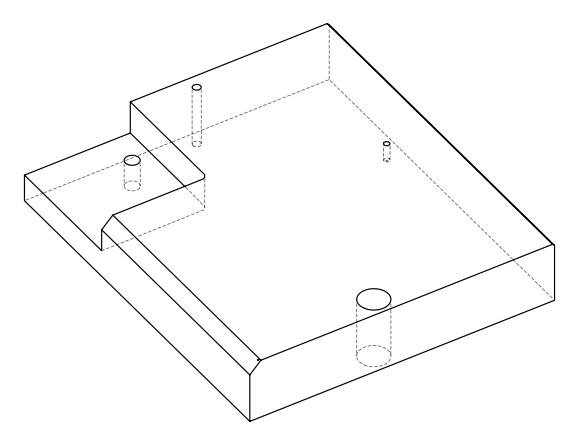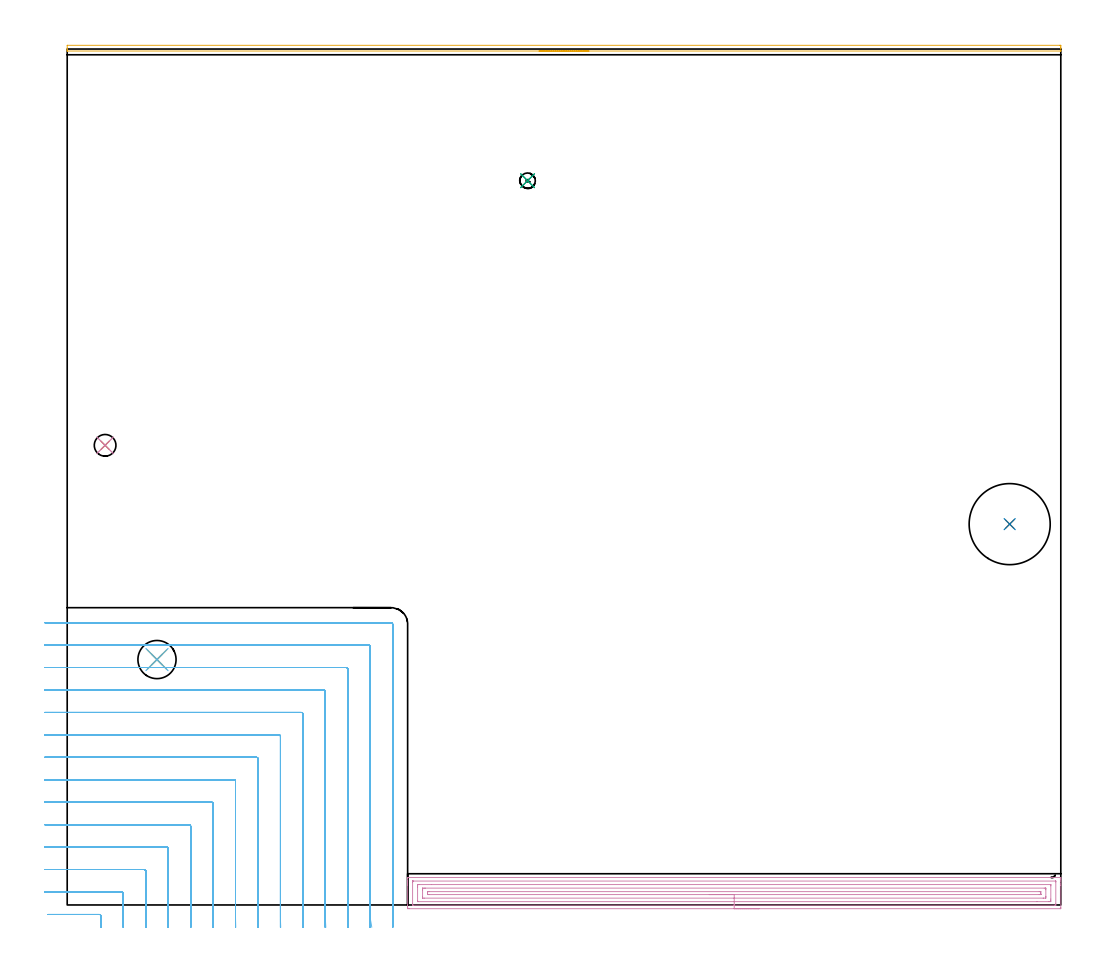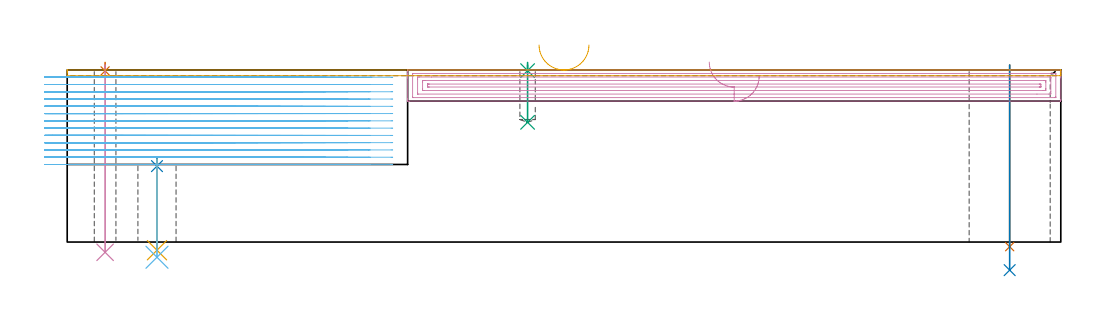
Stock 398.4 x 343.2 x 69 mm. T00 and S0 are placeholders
(PLAN: 12 operations, 8 tool changes, 73.2 min)
(1 SPOT_DRILL | STEP1HOLE | NXT0321_9005460120000 | 0.03 min | 1 mm3)
(2 SPOT_DRILL_1 | STEP1HOLE_1 | NXT0321_9005460120000 | 0.04 min | 4191 mm3)
(3 SPOT_DRILL_2 | STEP1POCKET | NXT0321_9005460120000 | 0.03 min | 0 mm3)
(4 DRILL_THROUGH_HOLE_INTO_CENTER | STEP1HOLE | UGT0301_203 | 0.3 min | 4076 mm3)
(5 DRILL_THROUGH_HOLE_INTO_CENTER_1 | STEP1HOLE_1 | NXT0301_069 | 0.15 min | 2370 mm3)
(6 DRILL_TO_ENLARGE_THROUGH_HOLE | STEP1HOLE_1 | UGT0301_283 | 0.17 min | 6098 mm3)
(7 INDEXABLE_INSERT_DRILL_THROUGH_HOLE_FROM_SOLID | STEP1HOLE_2 | NXT0302_013 | 0.29 min | 23869 mm3)
(8 DRILL_TO_ENLARGE_THROUGH_HOLE_1 | STEP1HOLE_2 | UGT0301_001 | 0.33 min | 33334 mm3)
(9 DRILL_BLIND_HOLE_INTO_CENTER | STEP1POCKET | NXT0301_033 | 0.09 min | 603 mm3)
(10 AREA_MILL | FG_CHAMFER_SURFACE | UGT0205_001 | 10.7 min | 20984 mm3)
(11 AREA_MILL_1 | FG_CHAMFER_SURFACE_1 | UGT0205_001 | 3.34 min | 1057 mm3)
(12 MILL_CORNER_NOTCH_RECTANGULAR | CORNER_NOTCH_RECTANGULAR | NXT0201_011 | Follow Part, ap 3, ae 75% | 57.74 min | 608836 mm3)
(TOOL NXT0321_9005460120000 | NC Spot Drill, 142deg, 12mm, Carbide, Uncoated | D12 PA142 FL30 Z2)
(TOOL UGT0301_203 | Twist Drill 8.7 mm | D8.7 PA118 FL80 Z2)
(TOOL NXT0301_069 | Carbide Drill 9.8mm [860.1-0980-029A1-MM 2214] | D9.8 PA140 FL47 Z2)
(TOOL UGT0301_283 | Twist Drill 15.3 mm | D15.3 PA118 FL120 Z2)
(TOOL NXT0302_013 | Index. Insert Drill 21mm [880-D2100L25-05] | D21 PA176 FL105 Z2)
(TOOL UGT0301_001 | Twist Drill 32.5 mm | D32.5 PA118 FL185 Z2)
(TOOL NXT0301_033 | Carbide Drill 6.2mm [860.1-0620-031A1-MM 2214] | D6.2 PA140 FL53 Z2)
(TOOL UGT0205_001 | Chamfer Mill 20 x 3 x 45 deg. | D20 FL50 Z2)
(TOOL NXT0201_011 | ENDMILL 12mm [2P460-1200-NA 1630] | D12 FL38 Z6)
(OP 1 SPOT_DRILL)
G17 G21 G94 G90
T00 M6
G54
G17 G0 G90 X15.2 Y184.3 S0 M3
G43 Z79. H0
G94 G81 G98 Z68.626 F250. R72.
G80
M5
M2
(OP 2 SPOT_DRILL_1)
G17 G21 G94 G90
T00 M6
G54
G17 G0 G90 X36. Y98.4 S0 M3
G43 Z79. H0
G94 G81 G98 Z30.441 F250. R34.1
G80
M5
M2
(OP 3 SPOT_DRILL_2)
G17 G21 G94 G90
T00 M6
G54
G17 G0 G90 X184.6 Y290.4 S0 M3
G43 Z79. H0
G94 G81 G98 Z68.733 F250. R72.
G80
M5
M2
(OP 4 DRILL_THROUGH_HOLE_INTO_CENTER)
G17 G21 G94 G90
T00 M6
G54
G17 G0 G90 X15.2 Y184.3 S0 M3
G43 Z79. H0
G94 G73 G98 Z-4.114 F250. Q8.124 R71.
G80
M5
M2
(OP 5 DRILL_THROUGH_HOLE_INTO_CENTER_1)
G17 G21 G94 G90
T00 M6
G54
G17 G0 G90 X36. Y98.4 S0 M3
G43 Z79. H1
G94 G73 G98 Z-3.283 F250. Q8.596 R33.1
G80
M5
M2
(OP 6 DRILL_TO_ENLARGE_THROUGH_HOLE)
G17 G21 G94 G90
T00 M6
G54
G17 G0 G90 X36. Y98.4 S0 M3
G43 Z79. H0
G94 G81 G98 Z-6.097 F250. R33.1
G80
M5
M2
(OP 7 INDEXABLE_INSERT_DRILL_THROUGH_HOLE_FROM_SOLID)
G17 G21 G94 G90
T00 M6
G54
G17 G0 G90 X377.9 Y152.7 S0 M3
G43 Z79. H1
G94 G81 G98 Z-1.867 F250. R71.
G80
M5
M2
(OP 8 DRILL_TO_ENLARGE_THROUGH_HOLE_1)
G17 G21 G94 G90
T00 M6
G54
G17 G0 G90 X377.9 Y152.7 S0 M3
G43 Z79. H0
G94 G81 G98 Z-11.264 F250. R71.
G80
M5
M2
(OP 9 DRILL_BLIND_HOLE_INTO_CENTER)
G17 G21 G94 G90
T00 M6
G54
G17 G0 G90 X184.6 Y290.4 S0 M3
G43 Z79. H1
G94 G81 G98 Z48. F250. R71.
G80
M5
M2
(OP 10 AREA_MILL)
G17 G21 G94 G90
T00 M6
G54
G17 G0 G90 X277.45 Y-1.5 S1061 M3
G43 Z79. H0
Z66.5
G94 G1 X277.412 Z65.628 F250.
X277.298 Z64.763
X277.109 Z63.912
X276.847 Z63.08
X276.513 Z62.274
X276.11 Z61.5
X275.642 Z60.764
X275.11 Z60.072
X274.521 Z59.429
X273.878 Z58.84
X273.186 Z58.308
X272.45 Z57.84
X271.676 Z57.437
X270.87 Z57.103
X270.038 Z56.841
X269.187 Z56.652
X268.322 Z56.538
X267.45 Z56.5
X137.11
X136.612 Y-1.495 Z56.503
X136.509 Y-1.492 Z56.506
X136.504 Y-1.001 Z56.996
X136.5 Y-0.397 Z57.6
Y7.847 Z65.841
Y8.408 Z66.405
Y8.732 Z66.728
Y9.293 Z67.289
Y9.616 Z67.611
Y10.636 Z68.635
X136.508 Y10.98 Z68.971
X136.51 Y10.997 Z68.988
X136.663 Y11. Z69.
X398.237
X398.39 Y10.997 Z68.988
X398.392 Y10.98 Z68.971
X398.4 Y10.635 Z68.635
Y10.263 Z68.263
Y9.616 Z67.611
Y8.408 Z66.405
Y7.847 Z65.841
Y-1.001 Z56.996
X398.397 Y-1.285 Z56.713
X398.39 Y-1.492 Z56.506
X398.181 Y-1.499 Z56.499
X267.45 Y-1.5 Z56.5
Y-0.086 Z57.914
X138.673 Y-0.085 Z57.915
X138.578 Y-0.084 Z57.916
X138.531 Y-0.081 Z57.919
X138.514 Y-0.079 Z57.921
X138.51 Y-0.069 Z57.931
X138.506 Y0.038 Z58.038
X138.501 Y0.274 Z58.274
Y9.123 Z67.123
X138.505 Y9.514 Z67.514
X138.509 Y9.566 Z67.566
X138.513 Y9.58 Z67.58
X138.52 Y9.581 Z67.581
X138.572 Y9.584 Z67.584
X138.68 Y9.585 Z67.585
X138.895 Y9.586 Z67.586
X396.227 Y9.585 Z67.585
X396.322 Y9.584 Z67.584
X396.369 Y9.581 Z67.581
X396.386 Y9.579 Z67.579
X396.39 Y9.569 Z67.569
X396.394 Y9.462 Z67.462
X396.399 Y9.226 Z67.226
Y0.377 Z58.377
X396.395 Y-0.015 Z57.985
X396.391 Y-0.066 Z57.934
X396.387 Y-0.08 Z57.92
X396.38 Y-0.081 Z57.919
X396.328 Y-0.084 Z57.916
X396.22 Y-0.085 Z57.915
X396.005 Y-0.086 Z57.914
X267.45
Y1.328 Z59.328
X140.681 Y1.329 Z59.329
X140.571 Y1.33 Z59.33
X140.533 Y1.333 Z59.333
X140.517 Y1.334 Z59.334
X140.51 Y1.356 Z59.356
X140.505 Y1.474 Z59.474
X140.502 Y1.653 Z59.653
X140.5 Y1.832 Z59.832
Y7.141 Z65.141
X140.505 Y7.847 Z65.847
X140.509 Y8.017 Z66.017
X140.526 Y8.165 Z66.165
X140.681 Y8.166 Z66.166
X141.247 Y8.17 Z66.17
X146.072 Y8.171 Z66.171
X394.219
X394.329 Y8.169 Z66.169
X394.367 Y8.167 Z66.167
X394.383 Y8.165 Z66.165
X394.39 Y8.144 Z66.144
X394.395 Y8.026 Z66.026
X394.398 Y7.847 Z65.847
X394.4 Y7.668 Z65.668
Y2.359 Z60.359
X394.395 Y1.653 Z59.653
X394.391 Y1.483 Z59.483
X394.374 Y1.335 Z59.335
X394.219 Y1.334 Z59.334
X393.653 Y1.329 Z59.329
X388.846 Y1.328 Z59.328
X267.45
Y2.743 Z60.743
X143.152
X142.606 Y2.745 Z60.745
X142.548 Y2.746 Z60.746
X142.514 Y2.749 Z60.749
X142.51 Y2.789 Z60.789
X142.505 Y2.988 Z60.988
X142.5 Y3.389 Z61.389
Y6.043 Z64.043
Y6.077 Z64.077
X142.506 Y6.503 Z64.503
X142.51 Y6.715 Z64.715
X142.522 Y6.751 Z64.751
X142.575 Y6.753 Z64.753
X142.674 Y6.756 Z64.756
X143.359 Y6.757 Z64.757
X143.565
X391.748
X392.294 Y6.755 Z64.755
X392.352 Y6.753 Z64.753
X392.386 Y6.751 Z64.751
X392.39 Y6.711 Z64.711
X392.395 Y6.511 Z64.511
X392.4 Y6.111 Z64.111
Y3.457 Z61.457
Y3.423 Z61.423
X392.394 Y2.997 Z60.997
X392.39 Y2.785 Z60.785
X392.378 Y2.749 Z60.749
X392.325 Y2.747 Z60.747
X392.226 Y2.744 Z60.744
X391.541 Y2.743 Z60.743
X391.335
X267.45
Y4.157 Z62.157
X145.144
X144.992 Y4.158 Z62.158
X144.688 Y4.163 Z62.163
X144.51 Y4.167 Z62.167
X144.506 Y4.217 Z62.217
X144.504 Y4.308 Z62.308
X144.5 Y4.946 Z62.946
Y5.192 Z63.192
X144.501 Y5.272 Z63.272
X144.502 Y5.312 Z63.312
X144.506 Y5.331 Z63.331
X144.508 Y5.335 Z63.335
X144.537 Y5.337 Z63.337
X144.84 Y5.342 Z63.342
X144.992 Y5.343 Z63.343
X145.144
X389.756
X389.908 Y5.341 Z63.341
X390.212 Y5.337 Z63.337
X390.39 Y5.333 Z63.333
X390.394 Y5.283 Z63.283
X390.396 Y5.192 Z63.192
X390.4 Y4.554 Z62.554
Y4.308 Z62.308
X390.399 Y4.228 Z62.228
X390.398 Y4.188 Z62.188
X390.394 Y4.169 Z62.169
X390.392 Y4.165 Z62.165
X390.363 Y4.163 Z62.163
X390.06 Y4.158 Z62.158
X389.908 Y4.157 Z62.157
X389.756
X267.45
X266.578 Z62.195
X265.714 Z62.309
X264.862 Z62.498
X264.03 Z62.76
X263.224 Z63.094
X262.45 Z63.497
X261.714 Z63.965
X261.022 Z64.496
X260.379 Z65.086
X259.79 Z65.729
X259.259 Z66.421
X258.79 Z67.157
X258.387 Z67.931
X258.053 Z68.737
X257.791 Z69.569
X257.602 Z70.42
X257.488 Z71.285
X257.45 Z72.157
G0 Z79.
M5
M2
(OP 11 AREA_MILL_1)
G17 G21 G94 G90
T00 M6
G54
G17 G0 G90 X209.2 Y342.4 S1061 M3
G43 Z79. H0
G94 G1 X209.162 Z78.128 F250.
X209.048 Z77.263
X208.859 Z76.412
X208.597 Z75.58
X208.263 Z74.774
X207.86 Z74.
X207.392 Z73.264
X206.86 Z72.572
X206.271 Z71.929
X205.628 Z71.339
X204.936 Z70.808
X204.2 Z70.34
X203.426 Z69.937
X202.62 Z69.603
X201.788 Z69.341
X200.936 Z69.152
X200.072 Z69.038
X199.2 Z69.
X0.16
X0.01 Y342.402 Z68.988
X0.003 Y342.499 Z68.893
X0. Y342.602 Z68.797
Y342.924 Z68.475
Y343.55 Z67.844
X0.004 Y344.691 Z66.705
X0.02 Y344.693 Z66.704
X0.161 Y344.7 Z66.7
X397.937
X398.239 Y344.698 Z66.702
X398.38 Y344.693 Z66.704
X398.396 Y344.691 Z66.705
X398.4 Y344.419 Z66.977
Y343.863 Z67.533
Y343.55 Z67.844
Y342.602 Z68.797
X398.397 Y342.499 Z68.893
X398.39 Y342.402 Z68.988
X398.239 Y342.4 Z69.
X199.2
X198.328 Z69.038
X197.464 Z69.152
X196.612 Z69.341
X195.78 Z69.603
X194.974 Z69.937
X194.2 Z70.34
X193.464 Z70.808
X192.772 Z71.339
X192.129 Z71.929
X191.54 Z72.572
X191.008 Z73.264
X190.54 Z74.
X190.137 Z74.774
X189.803 Z75.58
X189.541 Z76.412
X189.352 Z77.263
X189.238 Z78.128
X189.2 Z79.
M5
M2
(OP 12 MILL_CORNER_NOTCH_RECTANGULAR)
G17 G21 G94 G90
T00 M6
G54
G17 G0 G90 X13.549 Y-9. S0 M3
G43 Z79. H1
Z66.085
G94 G1 X13.51 Y-6. F250.
G2 X13.5 Y-4.472 R117. F500.
G1 Y-4.392
G3 X12.907 Y-3.8 R0.6
G1 X-4.643
X-7.643 F250.
G0 Z79.
X22.553 Y-9.
Z66.085
G1 X22.511 Y-6.
G2 X22.5 Y-4.472 R108. F500.
G1 Y4.607
G3 X21.907 Y5.2 R0.6
G1 X-6.
X-9. F250.
G0 Z79.
X31.558 Y-9.
Z66.085
G1 X31.512 Y-6.
G2 X31.5 Y-4.472 R99. F500.
G1 Y13.607
G3 X30.907 Y14.2 R0.6
G1 X-6.
X-9. F250.
G0 Z79.
X40.564 Y-9.
Z66.085
G1 X40.513 Y-6.
G2 X40.5 Y-4.472 R90. F500.
G1 Y22.606
G3 X39.906 Y23.2 R0.6
G1 X-6.
X-9. F250.
G0 Z79.
X49.571 Y-8.999
Z66.085
G1 X49.514 Y-6.
G2 X49.5 Y-4.472 R81. F500.
G1 Y31.606
G3 X48.906 Y32.2 R0.6
G1 X-6.
X-9. F250.
G0 Z79.
X58.58 Y-8.999
Z66.085
G1 X58.516 Y-6.
G2 X58.5 Y-4.472 R72. F500.
G1 Y40.606
G3 X57.906 Y41.2 R0.6
G1 X-6.
X-9. F250.
G0 Z79.
X67.591 Y-8.999
Z66.085
G1 X67.519 Y-6.
G2 X67.5 Y-4.472 R63. F500.
G1 Y49.605
G3 X66.905 Y50.2 R0.6
G1 X-6.
X-9. F250.
G0 Z79.
X76.606 Y-8.999
Z66.085
G1 X76.522 Y-6.
G2 X76.5 Y-4.472 R54. F500.
G1 Y58.605
G3 X75.905 Y59.2 R0.6
G1 X-6.
X-9. F250.
G0 Z79.
X85.628 Y-8.998
Z66.085
G1 X85.526 Y-6.
G2 X85.5 Y-4.472 R45. F500.
G1 Y67.605
G3 X84.905 Y68.2 R0.6
G1 X-6.
X-9. F250.
G0 Z79.
X94.66 Y-8.997
Z66.085
G1 X94.532 Y-6.
G2 X94.5 Y-4.472 R36. F500.
G1 Y76.605
G3 X93.905 Y77.2 R0.6
G1 X-6.
X-9. F250.
G0 Z79.
X103.713 Y-8.995
Z66.085
G1 X103.543 Y-6.
G2 X103.5 Y-4.472 R27. F500.
G1 Y85.604
G3 X102.904 Y86.2 R0.6
G1 X-6.
X-9. F250.
G0 Z79.
X112.82 Y-8.989
Z66.085
G1 X112.565 Y-6.
G2 X112.5 Y-4.472 R18. F500.
G1 Y94.604
G3 X111.904 Y95.2 R0.6
G1 X-6.
X-9. F250.
G0 Z79.
X122.14 Y-8.956
Z66.085
G1 X121.631 Y-6.
G2 X121.5 Y-4.472 R9. F500.
G1 Y103.604
G3 X120.904 Y104.2 R0.6
G1 X-6.
X-9. F250.
G0 Z79.
X130.5 Y-7.472
Z66.085
G1 Y-4.472
Y112.6 F500.
G3 X129.9 Y113.2 R0.6
G1 X-6.
X-9. F250.
G0 Z79.
X13.51 Y-9.
Z63.169
G1 X13.501 Y-6.
X13.5 Y-5.648 F500.
Y-4.392
G3 X12.908 Y-3.8 R0.6
G1 X-4.643
X-7.643 F250.
G0 Z79.
X22.51 Y-9.
Z63.169
G1 X22.501 Y-6.
X22.5 Y-5.648 F500.
Y4.607
G3 X21.907 Y5.2 R0.6
G1 X-6.
X-9. F250.
G0 Z79.
X31.511 Y-9.
Z63.169
G1 X31.501 Y-6.
X31.5 Y-5.648 F500.
Y13.607
G3 X30.907 Y14.2 R0.6
G1 X-6.
X-9. F250.
G0 Z79.
X40.512 Y-9.
Z63.169
G1 X40.501 Y-6.
X40.5 Y-5.648 F500.
Y22.606
G3 X39.906 Y23.2 R0.6
G1 X-6.
X-9. F250.
G0 Z79.
X49.514 Y-9.
Z63.169
G1 X49.501 Y-6.
X49.5 Y-5.648 F500.
Y31.606
G3 X48.906 Y32.2 R0.6
G1 X-6.
X-9. F250.
G0 Z79.
X58.516 Y-9.
Z63.169
G1 X58.501 Y-6.
X58.5 Y-5.648 F500.
Y40.606
G3 X57.906 Y41.2 R0.6
G1 X-6.
X-9. F250.
G0 Z79.
X67.518 Y-9.
Z63.169
G1 X67.501 Y-6.
X67.5 Y-5.648 F500.
Y49.605
G3 X66.905 Y50.2 R0.6
G1 X-6.
X-9. F250.
G0 Z79.
X76.521 Y-9.
Z63.169
G1 X76.501 Y-6.
G2 X76.5 Y-5.648 R54. F500.
G1 Y58.605
G3 X75.905 Y59.2 R0.6
G1 X-6.
X-9. F250.
G0 Z79.
X85.525 Y-9.
Z63.169
G1 X85.501 Y-6.
G2 X85.5 Y-5.648 R45. F500.
G1 Y67.605
G3 X84.905 Y68.2 R0.6
G1 X-6.
X-9. F250.
G0 Z79.
X94.531 Y-9.
Z63.169
G1 X94.502 Y-6.
G2 X94.5 Y-5.648 R36. F500.
G1 Y76.605
G3 X93.905 Y77.2 R0.6
G1 X-6.
X-9. F250.
G0 Z79.
X103.541 Y-9.
Z63.169
G1 X103.502 Y-6.
G2 X103.5 Y-5.648 R27. F500.
G1 Y85.604
G3 X102.904 Y86.2 R0.6
G1 X-6.
X-9. F250.
G0 Z79.
X112.562 Y-8.999
Z63.169
G1 X112.503 Y-6.
G2 X112.5 Y-5.648 R18. F500.
G1 Y94.604
G3 X111.904 Y95.2 R0.6
G1 X-6.
X-9. F250.
G0 Z79.
X121.624 Y-8.998
Z63.169
G1 X121.507 Y-6.
G2 X121.5 Y-5.648 R9. F500.
G1 Y103.604
G3 X120.904 Y104.2 R0.6
G1 X-6.
X-9. F250.
G0 Z79.
X130.5 Y-8.648
Z63.169
G1 Y-5.648
Y112.6 F500.
G3 X129.9 Y113.2 R0.6
G1 X-6.
X-9. F250.
G0 Z79.
X13.5 Y-9.
Z60.254
G1 Y-6.
Y-4.392 F500.
G3 X12.908 Y-3.8 R0.6
G1 X-4.643
X-7.643 F250.
G0 Z79.
X22.5 Y-9.
Z60.254
G1 Y-6.
Y4.607 F500.
G3 X21.907 Y5.2 R0.6
G1 X-6.
X-9. F250.
G0 Z79.
X31.5 Y-9.
Z60.254
G1 Y-6.
Y13.607 F500.
G3 X30.907 Y14.2 R0.6
G1 X-6.
X-9. F250.
G0 Z79.
X40.5 Y-9.
Z60.254
G1 Y-6.
Y22.606 F500.
G3 X39.906 Y23.2 R0.6
G1 X-6.
X-9. F250.
G0 Z79.
X49.5 Y-9.
Z60.254
G1 Y-6.
Y31.606 F500.
G3 X48.906 Y32.2 R0.6
G1 X-6.
X-9. F250.
G0 Z79.
X58.5 Y-9.
Z60.254
G1 Y-6.
Y40.606 F500.
G3 X57.906 Y41.2 R0.6
G1 X-6.
X-9. F250.
G0 Z79.
X67.5 Y-9.
Z60.254
G1 Y-6.
Y49.605 F500.
G3 X66.905 Y50.2 R0.6
G1 X-6.
X-9. F250.
G0 Z79.
X76.5 Y-9.
Z60.254
G1 Y-6.
Y58.605 F500.
G3 X75.905 Y59.2 R0.6
G1 X-6.
X-9. F250.
G0 Z79.
X85.5 Y-9.
Z60.254
G1 Y-6.
Y67.605 F500.
G3 X84.905 Y68.2 R0.6
G1 X-6.
X-9. F250.
G0 Z79.
X94.5 Y-9.
Z60.254
G1 Y-6.
Y76.605 F500.
G3 X93.905 Y77.2 R0.6
G1 X-6.
X-9. F250.
G0 Z79.
X103.5 Y-9.
Z60.254
G1 Y-6.
Y85.604 F500.
G3 X102.904 Y86.2 R0.6
G1 X-6.
X-9. F250.
G0 Z79.
X112.5 Y-9.
Z60.254
G1 Y-6.
Y94.604 F500.
G3 X111.904 Y95.2 R0.6
G1 X-6.
X-9. F250.
G0 Z79.
X121.5 Y-9.
Z60.254
G1 Y-6.
Y103.604 F500.
G3 X120.904 Y104.2 R0.6
G1 X-6.
X-9. F250.
G0 Z79.
X130.5 Y-9.
Z60.254
G1 Y-6.
Y112.6 F500.
G3 X129.9 Y113.2 R0.6
G1 X-6.
X-9. F250.
G0 Z79.
X13.5 Y-9.
Z57.338
G1 Y-6.
Y-4.392 F500.
G3 X12.908 Y-3.8 R0.6
G1 X-4.643
X-7.643 F250.
G0 Z79.
X22.5 Y-9.
Z57.338
G1 Y-6.
Y4.607 F500.
G3 X21.907 Y5.2 R0.6
G1 X-6.
X-9. F250.
G0 Z79.
X31.5 Y-9.
Z57.338
G1 Y-6.
Y13.607 F500.
G3 X30.907 Y14.2 R0.6
G1 X-6.
X-9. F250.
G0 Z79.
X40.5 Y-9.
Z57.338
G1 Y-6.
Y22.606 F500.
G3 X39.906 Y23.2 R0.6
G1 X-6.
X-9. F250.
G0 Z79.
X49.5 Y-9.
Z57.338
G1 Y-6.
Y31.606 F500.
G3 X48.906 Y32.2 R0.6
G1 X-6.
X-9. F250.
G0 Z79.
X58.5 Y-9.
Z57.338
G1 Y-6.
Y40.606 F500.
G3 X57.906 Y41.2 R0.6
G1 X-6.
X-9. F250.
G0 Z79.
X67.5 Y-9.
Z57.338
G1 Y-6.
Y49.605 F500.
G3 X66.905 Y50.2 R0.6
G1 X-6.
X-9. F250.
G0 Z79.
X76.5 Y-9.
Z57.338
G1 Y-6.
Y58.605 F500.
G3 X75.905 Y59.2 R0.6
G1 X-6.
X-9. F250.
G0 Z79.
X85.5 Y-9.
Z57.338
G1 Y-6.
Y67.605 F500.
G3 X84.905 Y68.2 R0.6
G1 X-6.
X-9. F250.
G0 Z79.
X94.5 Y-9.
Z57.338
G1 Y-6.
Y76.605 F500.
G3 X93.905 Y77.2 R0.6
G1 X-6.
X-9. F250.
G0 Z79.
X103.5 Y-9.
Z57.338
G1 Y-6.
Y85.604 F500.
G3 X102.904 Y86.2 R0.6
G1 X-6.
X-9. F250.
G0 Z79.
X112.5 Y-9.
Z57.338
G1 Y-6.
Y94.604 F500.
G3 X111.904 Y95.2 R0.6
G1 X-6.
X-9. F250.
G0 Z79.
X121.5 Y-9.
Z57.338
G1 Y-6.
Y103.604 F500.
G3 X120.904 Y104.2 R0.6
G1 X-6.
X-9. F250.
G0 Z79.
X130.5 Y-9.
Z57.338
G1 Y-6.
Y112.6 F500.
G3 X129.9 Y113.2 R0.6
G1 X-6.
X-9. F250.
G0 Z79.
X13.5 Y-9.
Z54.423
G1 Y-6.
Y-4.392 F500.
G3 X12.908 Y-3.8 R0.6
G1 X-4.643
X-7.643 F250.
G0 Z79.
X22.5 Y-9.
Z54.423
G1 Y-6.
Y4.607 F500.
G3 X21.907 Y5.2 R0.6
G1 X-6.
X-9. F250.
G0 Z79.
X31.5 Y-9.
Z54.423
G1 Y-6.
Y13.607 F500.
G3 X30.907 Y14.2 R0.6
G1 X-6.
X-9. F250.
G0 Z79.
X40.5 Y-9.
Z54.423
G1 Y-6.
Y22.606 F500.
G3 X39.906 Y23.2 R0.6
G1 X-6.
X-9. F250.
G0 Z79.
X49.5 Y-9.
Z54.423
G1 Y-6.
Y31.606 F500.
G3 X48.906 Y32.2 R0.6
G1 X-6.
X-9. F250.
G0 Z79.
X58.5 Y-9.
Z54.423
G1 Y-6.
Y40.606 F500.
G3 X57.906 Y41.2 R0.6
G1 X-6.
X-9. F250.
G0 Z79.
X67.5 Y-9.
Z54.423
G1 Y-6.
Y49.605 F500.
G3 X66.905 Y50.2 R0.6
G1 X-6.
X-9. F250.
G0 Z79.
X76.5 Y-9.
Z54.423
G1 Y-6.
Y58.605 F500.
G3 X75.905 Y59.2 R0.6
G1 X-6.
X-9. F250.
G0 Z79.
X85.5 Y-9.
Z54.423
G1 Y-6.
Y67.605 F500.
G3 X84.905 Y68.2 R0.6
G1 X-6.
X-9. F250.
G0 Z79.
X94.5 Y-9.
Z54.423
G1 Y-6.
Y76.605 F500.
G3 X93.905 Y77.2 R0.6
G1 X-6.
X-9. F250.
G0 Z79.
X103.5 Y-9.
Z54.423
G1 Y-6.
Y85.604 F500.
G3 X102.904 Y86.2 R0.6
G1 X-6.
X-9. F250.
G0 Z79.
X112.5 Y-9.
Z54.423
G1 Y-6.
Y94.604 F500.
G3 X111.904 Y95.2 R0.6
G1 X-6.
X-9. F250.
G0 Z79.
X121.5 Y-9.
Z54.423
G1 Y-6.
Y103.604 F500.
G3 X120.904 Y104.2 R0.6
G1 X-6.
X-9. F250.
G0 Z79.
X130.5 Y-9.
Z54.423
G1 Y-6.
Y112.6 F500.
G3 X129.9 Y113.2 R0.6
G1 X-6.
X-9. F250.
G0 Z79.
X13.5 Y-9.
Z51.508
G1 Y-6.
Y-4.392 F500.
G3 X12.908 Y-3.8 R0.6
G1 X-4.643
X-7.643 F250.
G0 Z79.
X22.5 Y-9.
Z51.508
G1 Y-6.
Y4.607 F500.
G3 X21.907 Y5.2 R0.6
G1 X-6.
X-9. F250.
G0 Z79.
X31.5 Y-9.
Z51.508
G1 Y-6.
Y13.607 F500.
G3 X30.907 Y14.2 R0.6
G1 X-6.
X-9. F250.
G0 Z79.
X40.5 Y-9.
Z51.508
G1 Y-6.
Y22.606 F500.
G3 X39.906 Y23.2 R0.6
G1 X-6.
X-9. F250.
G0 Z79.
X49.5 Y-9.
Z51.508
G1 Y-6.
Y31.606 F500.
G3 X48.906 Y32.2 R0.6
G1 X-6.
X-9. F250.
G0 Z79.
X58.5 Y-9.
Z51.508
G1 Y-6.
Y40.606 F500.
G3 X57.906 Y41.2 R0.6
G1 X-6.
X-9. F250.
G0 Z79.
X67.5 Y-9.
Z51.508
G1 Y-6.
Y49.605 F500.
G3 X66.905 Y50.2 R0.6
G1 X-6.
X-9. F250.
G0 Z79.
X76.5 Y-9.
Z51.508
G1 Y-6.
Y58.605 F500.
G3 X75.905 Y59.2 R0.6
G1 X-6.
X-9. F250.
G0 Z79.
X85.5 Y-9.
Z51.508
G1 Y-6.
Y67.605 F500.
G3 X84.905 Y68.2 R0.6
G1 X-6.
X-9. F250.
G0 Z79.
X94.5 Y-9.
Z51.508
G1 Y-6.
Y76.605 F500.
G3 X93.905 Y77.2 R0.6
G1 X-6.
X-9. F250.
G0 Z79.
X103.5 Y-9.
Z51.508
G1 Y-6.
Y85.604 F500.
G3 X102.904 Y86.2 R0.6
G1 X-6.
X-9. F250.
G0 Z79.
X112.5 Y-9.
Z51.508
G1 Y-6.
Y94.604 F500.
G3 X111.904 Y95.2 R0.6
G1 X-6.
X-9. F250.
G0 Z79.
X121.5 Y-9.
Z51.508
G1 Y-6.
Y103.604 F500.
G3 X120.904 Y104.2 R0.6
G1 X-6.
X-9. F250.
G0 Z79.
X130.5 Y-9.
Z51.508
G1 Y-6.
Y112.6 F500.
G3 X129.9 Y113.2 R0.6
G1 X-6.
X-9. F250.
G0 Z79.
X13.5 Y-9.
Z48.592
G1 Y-6.
Y-4.392 F500.
G3 X12.908 Y-3.8 R0.6
G1 X-4.643
X-7.643 F250.
G0 Z79.
X22.5 Y-9.
Z48.592
G1 Y-6.
Y4.607 F500.
G3 X21.907 Y5.2 R0.6
G1 X-6.
X-9. F250.
G0 Z79.
X31.5 Y-9.
Z48.592
G1 Y-6.
Y13.607 F500.
G3 X30.907 Y14.2 R0.6
G1 X-6.
X-9. F250.
G0 Z79.
X40.5 Y-9.
Z48.592
G1 Y-6.
Y22.606 F500.
G3 X39.906 Y23.2 R0.6
G1 X-6.
X-9. F250.
G0 Z79.
X49.5 Y-9.
Z48.592
G1 Y-6.
Y31.606 F500.
G3 X48.906 Y32.2 R0.6
G1 X-6.
X-9. F250.
G0 Z79.
X58.5 Y-9.
Z48.592
G1 Y-6.
Y40.606 F500.
G3 X57.906 Y41.2 R0.6
G1 X-6.
X-9. F250.
G0 Z79.
X67.5 Y-9.
Z48.592
G1 Y-6.
Y49.605 F500.
G3 X66.905 Y50.2 R0.6
G1 X-6.
X-9. F250.
G0 Z79.
X76.5 Y-9.
Z48.592
G1 Y-6.
Y58.605 F500.
G3 X75.905 Y59.2 R0.6
G1 X-6.
X-9. F250.
G0 Z79.
X85.5 Y-9.
Z48.592
G1 Y-6.
Y67.605 F500.
G3 X84.905 Y68.2 R0.6
G1 X-6.
X-9. F250.
G0 Z79.
X94.5 Y-9.
Z48.592
G1 Y-6.
Y76.605 F500.
G3 X93.905 Y77.2 R0.6
G1 X-6.
X-9. F250.
G0 Z79.
X103.5 Y-9.
Z48.592
G1 Y-6.
Y85.604 F500.
G3 X102.904 Y86.2 R0.6
G1 X-6.
X-9. F250.
G0 Z79.
X112.5 Y-9.
Z48.592
G1 Y-6.
Y94.604 F500.
G3 X111.904 Y95.2 R0.6
G1 X-6.
X-9. F250.
G0 Z79.
X121.5 Y-9.
Z48.592
G1 Y-6.
Y103.604 F500.
G3 X120.904 Y104.2 R0.6
G1 X-6.
X-9. F250.
G0 Z79.
X130.5 Y-9.
Z48.592
G1 Y-6.
Y112.6 F500.
G3 X129.9 Y113.2 R0.6
G1 X-6.
X-9. F250.
G0 Z79.
X13.5 Y-9.
Z45.677
G1 Y-6.
Y-4.392 F500.
G3 X12.908 Y-3.8 R0.6
G1 X-4.643
X-7.643 F250.
G0 Z79.
X22.5 Y-9.
Z45.677
G1 Y-6.
Y4.607 F500.
G3 X21.907 Y5.2 R0.6
G1 X-6.
X-9. F250.
G0 Z79.
X31.5 Y-9.
Z45.677
G1 Y-6.
Y13.607 F500.
G3 X30.907 Y14.2 R0.6
G1 X-6.
X-9. F250.
G0 Z79.
X40.5 Y-9.
Z45.677
G1 Y-6.
Y22.606 F500.
G3 X39.906 Y23.2 R0.6
G1 X-6.
X-9. F250.
G0 Z79.
X49.5 Y-9.
Z45.677
G1 Y-6.
Y31.606 F500.
G3 X48.906 Y32.2 R0.6
G1 X-6.
X-9. F250.
G0 Z79.
X58.5 Y-9.
Z45.677
G1 Y-6.
Y40.606 F500.
G3 X57.906 Y41.2 R0.6
G1 X-6.
X-9. F250.
G0 Z79.
X67.5 Y-9.
Z45.677
G1 Y-6.
Y49.605 F500.
G3 X66.905 Y50.2 R0.6
G1 X-6.
X-9. F250.
G0 Z79.
X76.5 Y-9.
Z45.677
G1 Y-6.
Y58.605 F500.
G3 X75.905 Y59.2 R0.6
G1 X-6.
X-9. F250.
G0 Z79.
X85.5 Y-9.
Z45.677
G1 Y-6.
Y67.605 F500.
G3 X84.905 Y68.2 R0.6
G1 X-6.
X-9. F250.
G0 Z79.
X94.5 Y-9.
Z45.677
G1 Y-6.
Y76.605 F500.
G3 X93.905 Y77.2 R0.6
G1 X-6.
X-9. F250.
G0 Z79.
X103.5 Y-9.
Z45.677
G1 Y-6.
Y85.604 F500.
G3 X102.904 Y86.2 R0.6
G1 X-6.
X-9. F250.
G0 Z79.
X112.5 Y-9.
Z45.677
G1 Y-6.
Y94.604 F500.
G3 X111.904 Y95.2 R0.6
G1 X-6.
X-9. F250.
G0 Z79.
X121.5 Y-9.
Z45.677
G1 Y-6.
Y103.604 F500.
G3 X120.904 Y104.2 R0.6
G1 X-6.
X-9. F250.
G0 Z79.
X130.5 Y-9.
Z45.677
G1 Y-6.
Y112.6 F500.
G3 X129.9 Y113.2 R0.6
G1 X-6.
X-9. F250.
G0 Z79.
X13.5 Y-9.
Z42.762
G1 Y-6.
Y-4.392 F500.
G3 X12.908 Y-3.8 R0.6
G1 X-4.643
X-7.643 F250.
G0 Z79.
X22.5 Y-9.
Z42.762
G1 Y-6.
Y4.607 F500.
G3 X21.907 Y5.2 R0.6
G1 X-6.
X-9. F250.
G0 Z79.
X31.5 Y-9.
Z42.762
G1 Y-6.
Y13.607 F500.
G3 X30.907 Y14.2 R0.6
G1 X-6.
X-9. F250.
G0 Z79.
X40.5 Y-9.
Z42.762
G1 Y-6.
Y22.606 F500.
G3 X39.906 Y23.2 R0.6
G1 X-6.
X-9. F250.
G0 Z79.
X49.5 Y-9.
Z42.762
G1 Y-6.
Y31.606 F500.
G3 X48.906 Y32.2 R0.6
G1 X-6.
X-9. F250.
G0 Z79.
X58.5 Y-9.
Z42.762
G1 Y-6.
Y40.606 F500.
G3 X57.906 Y41.2 R0.6
G1 X-6.
X-9. F250.
G0 Z79.
X67.5 Y-9.
Z42.762
G1 Y-6.
Y49.605 F500.
G3 X66.905 Y50.2 R0.6
G1 X-6.
X-9. F250.
G0 Z79.
X76.5 Y-9.
Z42.762
G1 Y-6.
Y58.605 F500.
G3 X75.905 Y59.2 R0.6
G1 X-6.
X-9. F250.
G0 Z79.
X85.5 Y-9.
Z42.762
G1 Y-6.
Y67.605 F500.
G3 X84.905 Y68.2 R0.6
G1 X-6.
X-9. F250.
G0 Z79.
X94.5 Y-9.
Z42.762
G1 Y-6.
Y76.605 F500.
G3 X93.905 Y77.2 R0.6
G1 X-6.
X-9. F250.
G0 Z79.
X103.5 Y-9.
Z42.762
G1 Y-6.
Y85.604 F500.
G3 X102.904 Y86.2 R0.6
G1 X-6.
X-9. F250.
G0 Z79.
X112.5 Y-9.
Z42.762
G1 Y-6.
Y94.604 F500.
G3 X111.904 Y95.2 R0.6
G1 X-6.
X-9. F250.
G0 Z79.
X121.5 Y-9.
Z42.762
G1 Y-6.
Y103.604 F500.
G3 X120.904 Y104.2 R0.6
G1 X-6.
X-9. F250.
G0 Z79.
X130.5 Y-9.
Z42.762
G1 Y-6.
Y112.6 F500.
G3 X129.9 Y113.2 R0.6
G1 X-6.
X-9. F250.
G0 Z79.
X13.5 Y-9.
Z39.846
G1 Y-6.
Y-4.392 F500.
G3 X12.908 Y-3.8 R0.6
G1 X-4.643
X-7.643 F250.
G0 Z79.
X22.5 Y-9.
Z39.846
G1 Y-6.
Y4.607 F500.
G3 X21.907 Y5.2 R0.6
G1 X-6.
X-9. F250.
G0 Z79.
X31.5 Y-9.
Z39.846
G1 Y-6.
Y13.607 F500.
G3 X30.907 Y14.2 R0.6
G1 X-6.
X-9. F250.
G0 Z79.
X40.5 Y-9.
Z39.846
G1 Y-6.
Y22.606 F500.
G3 X39.906 Y23.2 R0.6
G1 X-6.
X-9. F250.
G0 Z79.
X49.5 Y-9.
Z39.846
G1 Y-6.
Y31.606 F500.
G3 X48.906 Y32.2 R0.6
G1 X-6.
X-9. F250.
G0 Z79.
X58.5 Y-9.
Z39.846
G1 Y-6.
Y40.606 F500.
G3 X57.906 Y41.2 R0.6
G1 X-6.
X-9. F250.
G0 Z79.
X67.5 Y-9.
Z39.846
G1 Y-6.
Y49.605 F500.
G3 X66.905 Y50.2 R0.6
G1 X-6.
X-9. F250.
G0 Z79.
X76.5 Y-9.
Z39.846
G1 Y-6.
Y58.605 F500.
G3 X75.905 Y59.2 R0.6
G1 X-6.
X-9. F250.
G0 Z79.
X85.5 Y-9.
Z39.846
G1 Y-6.
Y67.605 F500.
G3 X84.905 Y68.2 R0.6
G1 X-6.
X-9. F250.
G0 Z79.
X94.5 Y-9.
Z39.846
G1 Y-6.
Y76.605 F500.
G3 X93.905 Y77.2 R0.6
G1 X-6.
X-9. F250.
G0 Z79.
X103.5 Y-9.
Z39.846
G1 Y-6.
Y85.604 F500.
G3 X102.904 Y86.2 R0.6
G1 X-6.
X-9. F250.
G0 Z79.
X112.5 Y-9.
Z39.846
G1 Y-6.
Y94.604 F500.
G3 X111.904 Y95.2 R0.6
G1 X-6.
X-9. F250.
G0 Z79.
X121.5 Y-9.
Z39.846
G1 Y-6.
Y103.604 F500.
G3 X120.904 Y104.2 R0.6
G1 X-6.
X-9. F250.
G0 Z79.
X130.5 Y-9.
Z39.846
G1 Y-6.
Y112.6 F500.
G3 X129.9 Y113.2 R0.6
G1 X-6.
X-9. F250.
G0 Z79.
X13.5 Y-9.
Z36.931
G1 Y-6.
Y-4.392 F500.
G3 X12.908 Y-3.8 R0.6
G1 X-4.643
X-7.643 F250.
G0 Z79.
X22.5 Y-9.
Z36.931
G1 Y-6.
Y4.607 F500.
G3 X21.907 Y5.2 R0.6
G1 X-6.
X-9. F250.
G0 Z79.
X31.5 Y-9.
Z36.931
G1 Y-6.
Y13.607 F500.
G3 X30.907 Y14.2 R0.6
G1 X-6.
X-9. F250.
G0 Z79.
X40.5 Y-9.
Z36.931
G1 Y-6.
Y22.606 F500.
G3 X39.906 Y23.2 R0.6
G1 X-6.
X-9. F250.
G0 Z79.
X49.5 Y-9.
Z36.931
G1 Y-6.
Y31.606 F500.
G3 X48.906 Y32.2 R0.6
G1 X-6.
X-9. F250.
G0 Z79.
X58.5 Y-9.
Z36.931
G1 Y-6.
Y40.606 F500.
G3 X57.906 Y41.2 R0.6
G1 X-6.
X-9. F250.
G0 Z79.
X67.5 Y-9.
Z36.931
G1 Y-6.
Y49.605 F500.
G3 X66.905 Y50.2 R0.6
G1 X-6.
X-9. F250.
G0 Z79.
X76.5 Y-9.
Z36.931
G1 Y-6.
Y58.605 F500.
G3 X75.905 Y59.2 R0.6
G1 X-6.
X-9. F250.
G0 Z79.
X85.5 Y-9.
Z36.931
G1 Y-6.
Y67.605 F500.
G3 X84.905 Y68.2 R0.6
G1 X-6.
X-9. F250.
G0 Z79.
X94.5 Y-9.
Z36.931
G1 Y-6.
Y76.605 F500.
G3 X93.905 Y77.2 R0.6
G1 X-6.
X-9. F250.
G0 Z79.
X103.5 Y-9.
Z36.931
G1 Y-6.
Y85.604 F500.
G3 X102.904 Y86.2 R0.6
G1 X-6.
X-9. F250.
G0 Z79.
X112.5 Y-9.
Z36.931
G1 Y-6.
Y94.604 F500.
G3 X111.904 Y95.2 R0.6
G1 X-6.
X-9. F250.
G0 Z79.
X121.5 Y-9.
Z36.931
G1 Y-6.
Y103.604 F500.
G3 X120.904 Y104.2 R0.6
G1 X-6.
X-9. F250.
G0 Z79.
X130.5 Y-9.
Z36.931
G1 Y-6.
Y112.6 F500.
G3 X129.9 Y113.2 R0.6
G1 X-6.
X-9. F250.
G0 Z79.
X13.5 Y-9.
Z34.015
G1 Y-6.
Y-4.392 F500.
G3 X12.908 Y-3.8 R0.6
G1 X-4.643
X-7.643 F250.
G0 Z79.
X22.5 Y-9.
Z34.015
G1 Y-6.
Y4.607 F500.
G3 X21.907 Y5.2 R0.6
G1 X-6.
X-9. F250.
G0 Z79.
X31.5 Y-9.
Z34.015
G1 Y-6.
Y13.607 F500.
G3 X30.907 Y14.2 R0.6
G1 X-6.
X-9. F250.
G0 Z79.
X40.5 Y-9.
Z34.015
G1 Y-6.
Y22.606 F500.
G3 X39.906 Y23.2 R0.6
G1 X-6.
X-9. F250.
G0 Z79.
X49.5 Y-9.
Z34.015
G1 Y-6.
Y31.606 F500.
G3 X48.906 Y32.2 R0.6
G1 X-6.
X-9. F250.
G0 Z79.
X58.5 Y-9.
Z34.015
G1 Y-6.
Y40.606 F500.
G3 X57.906 Y41.2 R0.6
G1 X-6.
X-9. F250.
G0 Z79.
X67.5 Y-9.
Z34.015
G1 Y-6.
Y49.605 F500.
G3 X66.905 Y50.2 R0.6
G1 X-6.
X-9. F250.
G0 Z79.
X76.5 Y-9.
Z34.015
G1 Y-6.
Y58.605 F500.
G3 X75.905 Y59.2 R0.6
G1 X-6.
X-9. F250.
G0 Z79.
X85.5 Y-9.
Z34.015
G1 Y-6.
Y67.605 F500.
G3 X84.905 Y68.2 R0.6
G1 X-6.
X-9. F250.
G0 Z79.
X94.5 Y-9.
Z34.015
G1 Y-6.
Y76.605 F500.
G3 X93.905 Y77.2 R0.6
G1 X-6.
X-9. F250.
G0 Z79.
X103.5 Y-9.
Z34.015
G1 Y-6.
Y85.604 F500.
G3 X102.904 Y86.2 R0.6
G1 X-6.
X-9. F250.
G0 Z79.
X112.5 Y-9.
Z34.015
G1 Y-6.
Y94.604 F500.
G3 X111.904 Y95.2 R0.6
G1 X-6.
X-9. F250.
G0 Z79.
X121.5 Y-9.
Z34.015
G1 Y-6.
Y103.604 F500.
G3 X120.904 Y104.2 R0.6
G1 X-6.
X-9. F250.
G0 Z79.
X130.5 Y-9.
Z34.015
G1 Y-6.
Y112.6 F500.
G3 X129.9 Y113.2 R0.6
G1 X-6.
X-9. F250.
G0 Z79.
X13.5 Y-9.
Z31.1
G1 Y-6.
Y-4.392 F500.
G3 X12.908 Y-3.8 R0.6
G1 X-4.643
X-7.643 F250.
G0 Z79.
X22.5 Y-9.
Z31.1
G1 Y-6.
Y4.607 F500.
G3 X21.907 Y5.2 R0.6
G1 X-6.
X-9. F250.
G0 Z79.
X31.5 Y-9.
Z31.1
G1 Y-6.
Y13.607 F500.
G3 X30.907 Y14.2 R0.6
G1 X-6.
X-9. F250.
G0 Z79.
X40.5 Y-9.
Z31.1
G1 Y-6.
Y22.606 F500.
G3 X39.906 Y23.2 R0.6
G1 X-6.
X-9. F250.
G0 Z79.
X49.5 Y-9.
Z31.1
G1 Y-6.
Y31.606 F500.
G3 X48.906 Y32.2 R0.6
G1 X-6.
X-9. F250.
G0 Z79.
X58.5 Y-9.
Z31.1
G1 Y-6.
Y40.606 F500.
G3 X57.906 Y41.2 R0.6
G1 X-6.
X-9. F250.
G0 Z79.
X67.5 Y-9.
Z31.1
G1 Y-6.
Y49.605 F500.
G3 X66.905 Y50.2 R0.6
G1 X-6.
X-9. F250.
G0 Z79.
X76.5 Y-9.
Z31.1
G1 Y-6.
Y58.605 F500.
G3 X75.905 Y59.2 R0.6
G1 X-6.
X-9. F250.
G0 Z79.
X85.5 Y-9.
Z31.1
G1 Y-6.
Y67.605 F500.
G3 X84.905 Y68.2 R0.6
G1 X-6.
X-9. F250.
G0 Z79.
X94.5 Y-9.
Z31.1
G1 Y-6.
Y76.605 F500.
G3 X93.905 Y77.2 R0.6
G1 X-6.
X-9. F250.
G0 Z79.
X103.5 Y-9.
Z31.1
G1 Y-6.
Y85.604 F500.
G3 X102.904 Y86.2 R0.6
G1 X-6.
X-9. F250.
G0 Z79.
X112.5 Y-9.
Z31.1
G1 Y-6.
Y94.604 F500.
G3 X111.904 Y95.2 R0.6
G1 X-6.
X-9. F250.
G0 Z79.
X121.5 Y-9.
Z31.1
G1 Y-6.
Y103.604 F500.
G3 X120.904 Y104.2 R0.6
G1 X-6.
X-9. F250.
G0 Z79.
X130.5 Y-9.
Z31.1
G1 Y-6.
Y112.6 F500.
G3 X129.9 Y113.2 R0.6
G1 X-6.
X-9. F250.
G0 Z79.
M5
M2
